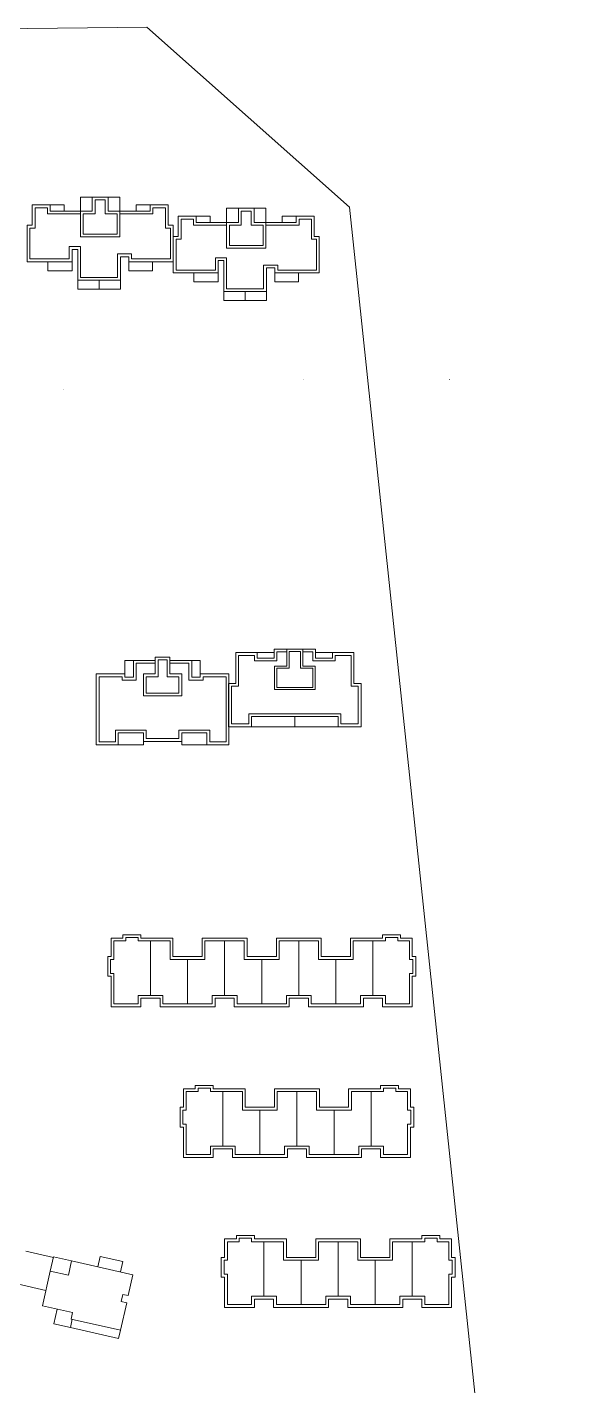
# Model space of a CAD drawing. Extents: x 188590 to 251590, y -4075 to 40422.
# Drawn here: x 196197 to 197375, y 5369 to 8269 of the extents above; entities that cross this region are included whole.
import ezdxf

# ---------------------------------------------------------------- set-up
doc = ezdxf.new("R2010")
doc.units = 0
doc.header["$LTSCALE"] = 1000
doc.header["$MEASUREMENT"] = 0
doc.layers.add('140', color=2, linetype='Continuous', lineweight=5)
doc.layers.add('DingDianTu', color=5, linetype='Continuous', lineweight=0)

# ---------------------------------------------------------------- blocks, each defined once
blk = doc.blocks.new('dafasfd')
at = {"layer": 'DingDianTu', "color": 7, "const_width": 100}
blk.add_lwpolyline([(36368038, 16363912), (36368954, 16361479), (36372042, 16362641), (36374261, 16356745), (36369114, 16354807), (36369537, 16353684), (36361113, 16350514), (36359352, 16355194), (36360288, 16355546), (36359830, 16356763), (36358894, 16356410), (36357556, 16359967)], close=True, dxfattribs=at)
for points in [[(36363546, 16362221), (36362876, 16363999), (36359039, 16362555), (36359708, 16360777)], [(36371734, 16355794), (36372686, 16353267), (36369878, 16352210), (36369350, 16353614)]]:
    blk.add_lwpolyline(points, dxfattribs=at)
at = {"layer": 'DingDianTu', "color": 7}
for points in [[(36369878, 16352210), (36361642, 16349110), (36361113, 16350514)], [(36368038, 16363912), (36371127, 16365074), (36372042, 16362641)]]:
    blk.add_lwpolyline(points, dxfattribs=at)
blk = doc.blocks.new('*E33')
at = {"layer": 'DingDianTu', "color": 7, "xscale": 0.001000002024510444, "yscale": 0.001000000163912773, "zscale": 0.001, "rotation": 339.3761177849276}
blk.add_blockref('dafasfd', (22613, -20413), dxfattribs=at)
blk = doc.blocks.new('*E32')
at = {"layer": 'DingDianTu', "color": 7, "xscale": 0.001000002024510444, "yscale": 0.001000000163912773, "zscale": 0.001, "rotation": 339.3761177849276}
blk.add_blockref('dafasfd', (22613, -20413), dxfattribs=at)
blk = doc.blocks.new('*E31')
at = {"layer": 'DingDianTu', "color": 7, "xscale": 0.001000002024510444, "yscale": 0.001000000163912773, "zscale": 0.001, "rotation": 339.3761177849276}
blk.add_blockref('dafasfd', (22613, -20413), dxfattribs=at)

msp = doc.modelspace()

# ---------------------------------------------------------------- linework, layer by layer
at = {"layer": '140', "color": 7}
for p, q in [((196452.4, 8268.9), (191899.3, 8214)), ((196884.8, 7884.6), (196452.4, 8268.9)), ((196207.4, 7889.5), (196245.8, 7889.5)), ((196207.4, 7846.3), (196207.4, 7889.5)), ((196245.8, 7889.5), (196245.8, 7876.3)), ((196245.8, 7889.5), (196275.8, 7889.5)), ((196275.8, 7889.5), (196275.8, 7876.3)), ((196310.6, 7876.3), (196310.6, 7906.3)), ((196310.6, 7906.3), (196335.8, 7906.3)), ((196335.8, 7876.3), (196335.8, 7906.3)), ((196335.8, 7906.3), (196369.4, 7906.3)), ((196363.4, 7900.3), (196341.8, 7900.3)), ((196341.8, 7900.3), (196341.8, 7870.3)), ((196363.4, 7870.3), (196363.4, 7900.3)), ((196369.4, 7906.3), (196369.4, 7876.3)), ((196369.4, 7906.3), (196394.6, 7906.3)), ((196394.6, 7906.3), (196394.6, 7876.3)), ((196429.4, 7876.3), (196429.4, 7889.5)), ((196429.4, 7889.5), (196459.4, 7889.5)), ((196459.4, 7876.3), (196459.4, 7889.5)), ((196459.4, 7889.5), (196497.8, 7889.5)), ((196497.8, 7889.5), (196497.8, 7846.3)), ((196213.4, 7840.3), (196213.4, 7883.5)), ((196213.4, 7883.5), (196239.8, 7883.5)), ((196239.8, 7883.5), (196239.8, 7870.3)), ((196239.8, 7870.3), (196310.6, 7870.3)), ((196245.8, 7876.3), (196335.8, 7876.3)), ((196310.6, 7876.3), (196310.6, 7821.1)), ((196316.6, 7870.3), (196316.6, 7827.1)), ((196341.8, 7870.3), (196316.6, 7870.3)), ((196388.6, 7870.3), (196363.4, 7870.3)), ((196369.4, 7876.3), (196459.4, 7876.3)), ((196388.6, 7827.1), (196388.6, 7870.3)), ((196394.6, 7821.1), (196394.6, 7876.3)), ((196394.6, 7870.3), (196465.4, 7870.3)), ((196465.4, 7870.3), (196465.4, 7883.5)), ((196465.4, 7883.5), (196491.8, 7883.5)), ((196491.8, 7883.5), (196491.8, 7840.3)), ((196519.4, 7865.5), (196557.8, 7865.5)), ((196519.4, 7822.3), (196519.4, 7865.5)), ((196525.4, 7816.3), (196525.4, 7859.5)), ((196525.4, 7859.5), (196551.8, 7859.5)), ((196551.8, 7859.5), (196551.8, 7846.3)), ((196557.8, 7865.5), (196557.8, 7852.3)), ((196557.8, 7865.5), (196587.8, 7865.5)), ((196587.8, 7865.5), (196587.8, 7852.3)), ((196622.6, 7852.3), (196622.6, 7882.3)), ((196622.6, 7882.3), (196647.8, 7882.3)), ((196647.8, 7852.3), (196647.8, 7882.3)), ((196647.8, 7882.3), (196681.4, 7882.3)), ((196675.4, 7876.3), (196653.8, 7876.3)), ((196653.8, 7876.3), (196653.8, 7846.3)), ((196675.4, 7846.3), (196675.4, 7876.3)), ((196681.4, 7882.3), (196681.4, 7852.3)), ((196681.4, 7882.3), (196706.6, 7882.3)), ((196706.6, 7882.3), (196706.6, 7852.3)), ((196741.4, 7852.3), (196741.4, 7865.5)), ((196741.4, 7865.5), (196771.4, 7865.5)), ((196771.4, 7852.3), (196771.4, 7865.5)), ((196771.4, 7865.5), (196809.8, 7865.5)), ((196777.4, 7846.3), (196777.4, 7859.5)), ((196777.4, 7859.5), (196803.8, 7859.5)), ((196803.8, 7859.5), (196803.8, 7816.3)), ((196809.8, 7865.5), (196809.8, 7822.3)), ((197375, 3259.5), (196884.8, 7884.6)), ((196196.6, 7768.3), (196196.6, 7846.3)), ((196196.6, 7846.3), (196207.4, 7846.3)), ((196202.6, 7774.3), (196202.6, 7840.3)), ((196202.6, 7840.3), (196213.4, 7840.3)), ((196491.8, 7840.3), (196502.6, 7840.3)), ((196497.8, 7846.3), (196508.6, 7846.3)), ((196502.6, 7840.3), (196502.6, 7774.3)), ((196508.6, 7846.3), (196508.6, 7768.3)), ((196551.8, 7846.3), (196622.6, 7846.3)), ((196557.8, 7852.3), (196647.8, 7852.3)), ((196622.6, 7852.3), (196622.6, 7797.1)), ((196628.6, 7846.3), (196628.6, 7803.1)), ((196653.8, 7846.3), (196628.6, 7846.3)), ((196700.6, 7846.3), (196675.4, 7846.3)), ((196681.4, 7852.3), (196771.4, 7852.3)), ((196700.6, 7803.1), (196700.6, 7846.3)), ((196706.6, 7797.1), (196706.6, 7852.3)), ((196706.6, 7846.3), (196777.4, 7846.3)), ((196310.6, 7800.7), (196286.6, 7800.7)), ((196286.6, 7800.7), (196286.6, 7774.3)), ((196310.6, 7821.1), (196394.6, 7821.1)), ((196310.6, 7734.7), (196310.6, 7800.7)), ((196316.6, 7827.1), (196388.6, 7827.1)), ((196508.6, 7744.3), (196508.6, 7822.3)), ((196508.6, 7822.3), (196519.4, 7822.3)), ((196514.6, 7750.3), (196514.6, 7816.3)), ((196514.6, 7816.3), (196525.4, 7816.3)), ((196628.6, 7803.1), (196700.6, 7803.1)), ((196803.8, 7816.3), (196814.6, 7816.3)), ((196809.8, 7822.3), (196820.6, 7822.3)), ((196814.6, 7816.3), (196814.6, 7750.3)), ((196820.6, 7822.3), (196820.6, 7744.3)), ((196286.6, 7774.3), (196202.6, 7774.3)), ((196304.6, 7794.7), (196292.6, 7794.7)), ((196292.6, 7794.7), (196292.6, 7768.3)), ((196304.6, 7728.7), (196304.6, 7794.7)), ((196419.8, 7785.1), (196389.8, 7785.1)), ((196389.8, 7785.1), (196389.8, 7734.7)), ((196413.8, 7779.1), (196395.8, 7779.1)), ((196395.8, 7779.1), (196395.8, 7728.7)), ((196413.8, 7768.3), (196413.8, 7779.1)), ((196419.8, 7774.3), (196419.8, 7785.1)), ((196502.6, 7774.3), (196419.8, 7774.3)), ((196622.6, 7776.7), (196598.6, 7776.7)), ((196598.6, 7776.7), (196598.6, 7750.3)), ((196616.6, 7770.7), (196604.6, 7770.7)), ((196604.6, 7770.7), (196604.6, 7744.3)), ((196616.6, 7704.7), (196616.6, 7770.7)), ((196622.6, 7797.1), (196706.6, 7797.1)), ((196622.6, 7710.7), (196622.6, 7776.7)), ((196292.6, 7768.3), (196196.6, 7768.3)), ((196241, 7768.3), (196241, 7749.1)), ((196241, 7749.1), (196292.6, 7749.1)), ((196292.6, 7749.1), (196292.6, 7768.3)), ((196508.6, 7768.3), (196413.8, 7768.3)), ((196413.8, 7749.1), (196413.8, 7768.3)), ((196464.2, 7749.1), (196413.8, 7749.1)), ((196464.2, 7768.3), (196464.2, 7749.1)), ((196604.6, 7744.3), (196508.6, 7744.3)), ((196598.6, 7750.3), (196514.6, 7750.3)), ((196553, 7744.3), (196553, 7725.1)), ((196604.6, 7725.1), (196604.6, 7744.3)), ((196731.8, 7761.1), (196701.8, 7761.1)), ((196701.8, 7761.1), (196701.8, 7710.7)), ((196725.8, 7755.1), (196707.8, 7755.1)), ((196707.8, 7755.1), (196707.8, 7704.7)), ((196725.8, 7744.3), (196725.8, 7755.1)), ((196820.6, 7744.3), (196725.8, 7744.3)), ((196725.8, 7725.1), (196725.8, 7744.3)), ((196731.8, 7750.3), (196731.8, 7761.1)), ((196814.6, 7750.3), (196731.8, 7750.3)), ((196776.2, 7744.3), (196776.2, 7725.1)), ((196395.8, 7728.7), (196304.6, 7728.7)), ((196304.6, 7709.5), (196304.6, 7728.7)), ((196389.8, 7734.7), (196310.6, 7734.7)), ((196350.2, 7728.7), (196350.2, 7709.5)), ((196395.8, 7728.7), (196395.8, 7709.5)), ((196553, 7725.1), (196604.6, 7725.1)), ((196776.2, 7725.1), (196725.8, 7725.1)), ((196395.8, 7709.5), (196304.6, 7709.5)), ((196707.8, 7704.7), (196616.6, 7704.7)), ((196616.6, 7685.5), (196616.6, 7704.7)), ((196707.8, 7685.5), (196616.6, 7685.5)), ((196701.8, 7710.7), (196622.6, 7710.7)), ((196662.2, 7704.7), (196662.2, 7685.5)), ((196707.8, 7704.7), (196707.8, 7685.5)), ((196642.4, 6868.3), (196642.4, 6934.3)), ((196642.4, 6934.3), (196688, 6934.3)), ((196685.6, 6934.3), (196688, 6934.3)), ((196688, 6934.3), (196688, 6922.3)), ((196688, 6934.3), (196724, 6934.3)), ((196724, 6922.3), (196724, 6941.5)), ((196724, 6941.5), (196812.8, 6941.5)), ((196730, 6916.3), (196730, 6935.5)), ((196730, 6935.5), (196751.6, 6935.5)), ((196751.6, 6941.5), (196751.6, 6905.5)), ((196756.4, 6936.7), (196756.4, 6900.7)), ((196780.4, 6936.7), (196756.4, 6936.7)), ((196780.4, 6900.7), (196780.4, 6936.7)), ((196785.2, 6905.5), (196785.2, 6941.5)), ((196785.2, 6935.5), (196806.8, 6935.5)), ((196806.8, 6935.5), (196806.8, 6916.3)), ((196812.8, 6941.5), (196812.8, 6922.3)), ((196848.8, 6934.3), (196812.8, 6934.3)), ((196848.8, 6922.3), (196848.8, 6934.3)), ((196848.8, 6934.3), (196894.4, 6934.3)), ((196894.4, 6934.3), (196894.4, 6868.3)), ((196405.5, 6888.7), (196405.5, 6917.5)), ((196405.5, 6917.5), (196423.5, 6917.5)), ((196470.3, 6917.5), (196423.5, 6917.5)), ((196423.5, 6917.5), (196423.5, 6881.5)), ((196470.3, 6911.5), (196429.5, 6911.5)), ((196429.5, 6911.5), (196429.5, 6875.5)), ((196501.5, 6924.7), (196470.3, 6924.7)), ((196470.3, 6924.7), (196470.3, 6917.5)), ((196470.3, 6917.5), (196470.3, 6888.7)), ((196495.5, 6918.7), (196476.3, 6918.7)), ((196476.3, 6918.7), (196476.3, 6917.5)), ((196476.3, 6917.5), (196476.3, 6882.7)), ((196495.5, 6882.7), (196495.5, 6918.7)), ((196501.5, 6917.5), (196501.5, 6924.7)), ((196501.5, 6888.7), (196501.5, 6924.7)), ((196548.3, 6917.5), (196501.5, 6917.5)), ((196542.3, 6911.5), (196501.5, 6911.5)), ((196542.3, 6875.5), (196542.3, 6911.5)), ((196548.3, 6881.5), (196548.3, 6917.5)), ((196566.3, 6917.5), (196548.3, 6917.5)), ((196566.3, 6888.7), (196566.3, 6917.5)), ((196648.4, 6862.3), (196648.4, 6928.3)), ((196648.4, 6928.3), (196682, 6928.3)), ((196682, 6928.3), (196682, 6916.3)), ((196682, 6916.3), (196730, 6916.3)), ((196688, 6922.3), (196724, 6922.3)), ((196751.6, 6905.5), (196725.2, 6905.5)), ((196725.2, 6905.5), (196725.2, 6855.1)), ((196756.4, 6900.7), (196730, 6900.7)), ((196730, 6900.7), (196730, 6859.9)), ((196806.8, 6900.7), (196780.4, 6900.7)), ((196811.6, 6905.5), (196785.2, 6905.5)), ((196806.8, 6916.3), (196854.8, 6916.3)), ((196806.8, 6859.9), (196806.8, 6900.7)), ((196811.6, 6855.1), (196811.6, 6905.5)), ((196812.8, 6922.3), (196848.8, 6922.3)), ((196854.8, 6916.3), (196854.8, 6928.3)), ((196854.8, 6928.3), (196888.4, 6928.3)), ((196888.4, 6928.3), (196888.4, 6862.3)), ((196383.9, 6888.7), (196344.3, 6888.7)), ((196344.3, 6888.7), (196344.3, 6737.5)), ((196383.9, 6882.7), (196350.3, 6882.7)), ((196350.3, 6882.7), (196350.3, 6743.5)), ((196405.5, 6888.7), (196383.9, 6888.7)), ((196399.5, 6882.7), (196383.9, 6882.7)), ((196399.5, 6875.5), (196399.5, 6882.7)), ((196429.5, 6875.5), (196399.5, 6875.5)), ((196405.5, 6881.5), (196405.5, 6888.7)), ((196423.5, 6881.5), (196405.5, 6881.5)), ((196470.3, 6888.7), (196445.1, 6888.7)), ((196445.1, 6888.7), (196445.1, 6841.9)), ((196476.3, 6882.7), (196451.1, 6882.7)), ((196451.1, 6882.7), (196451.1, 6847.9)), ((196520.7, 6882.7), (196495.5, 6882.7)), ((196526.7, 6888.7), (196501.5, 6888.7)), ((196520.7, 6847.9), (196520.7, 6882.7)), ((196526.7, 6841.9), (196526.7, 6888.7)), ((196572.3, 6875.5), (196542.3, 6875.5)), ((196566.3, 6881.5), (196548.3, 6881.5)), ((196587.9, 6888.7), (196566.3, 6888.7)), ((196566.3, 6888.7), (196566.3, 6881.5)), ((196587.9, 6882.7), (196572.3, 6882.7)), ((196572.3, 6882.7), (196572.3, 6875.5)), ((196627.5, 6888.7), (196587.9, 6888.7)), ((196621.5, 6882.7), (196587.9, 6882.7)), ((196621.5, 6743.5), (196621.5, 6882.7)), ((196627.5, 6737.5), (196627.5, 6888.7)), ((196451.1, 6847.9), (196520.7, 6847.9)), ((196626.8, 6775.9), (196626.8, 6868.3)), ((196626.8, 6868.3), (196642.4, 6868.3)), ((196632.8, 6781.9), (196632.8, 6862.3)), ((196632.8, 6862.3), (196648.4, 6862.3)), ((196725.2, 6856.3), (196725.2, 6855.1)), ((196725.2, 6855.1), (196811.6, 6855.1)), ((196730, 6859.9), (196806.8, 6859.9)), ((196810.4, 6855.1), (196811.6, 6855.1)), ((196888.4, 6862.3), (196904, 6862.3)), ((196894.4, 6868.3), (196910, 6868.3)), ((196904, 6862.3), (196904, 6781.9)), ((196910, 6868.3), (196910, 6775.9)), ((196445.1, 6841.9), (196526.7, 6841.9)), ((196768.4, 6803.5), (196670, 6803.5)), ((196670, 6803.5), (196670, 6781.9)), ((196768.4, 6797.5), (196676, 6797.5)), ((196676, 6797.5), (196676, 6775.9)), ((196866.8, 6803.5), (196768.4, 6803.5)), ((196860.8, 6797.5), (196768.4, 6797.5)), ((196768.4, 6797.5), (196768.4, 6775.9)), ((196860.8, 6775.9), (196860.8, 6797.5)), ((196866.8, 6781.9), (196866.8, 6803.5)), ((196385.1, 6743.5), (196385.1, 6768.7)), ((196385.1, 6768.7), (196451.1, 6768.7)), ((196391.1, 6737.5), (196391.1, 6762.7)), ((196391.1, 6762.7), (196445.1, 6762.7)), ((196445.1, 6762.7), (196445.1, 6744.7)), ((196451.1, 6768.7), (196451.1, 6750.7)), ((196520.7, 6750.7), (196520.7, 6768.7)), ((196520.7, 6768.7), (196586.7, 6768.7)), ((196526.7, 6744.7), (196526.7, 6762.7)), ((196526.7, 6762.7), (196580.7, 6762.7)), ((196580.7, 6762.7), (196580.7, 6737.5)), ((196586.7, 6768.7), (196586.7, 6743.5)), ((196676, 6775.9), (196626.8, 6775.9)), ((196670, 6781.9), (196632.8, 6781.9)), ((196768.4, 6775.9), (196676, 6775.9)), ((196768.4, 6775.9), (196860.8, 6775.9)), ((196910, 6775.9), (196860.8, 6775.9)), ((196904, 6781.9), (196866.8, 6781.9)), ((196344.3, 6737.5), (196391.1, 6737.5)), ((196350.3, 6743.5), (196385.1, 6743.5)), ((196391.1, 6737.5), (196445.1, 6737.5)), ((196445.1, 6744.7), (196485.9, 6744.7)), ((196445.1, 6737.5), (196445.1, 6744.7)), ((196451.1, 6750.7), (196485.9, 6750.7)), ((196485.9, 6750.7), (196520.7, 6750.7)), ((196485.9, 6744.7), (196526.7, 6744.7)), ((196526.7, 6737.5), (196526.7, 6744.7)), ((196580.7, 6737.5), (196526.7, 6737.5)), ((196580.7, 6737.5), (196627.5, 6737.5)), ((196586.7, 6743.5), (196621.5, 6743.5)), ((196376.1, 6285.4), (196376.1, 6325)), ((196376.1, 6325), (196401.3, 6325)), ((196401.3, 6325), (196401.3, 6332.2)), ((196401.3, 6332.2), (196439.7, 6332.2)), ((196407.3, 6319), (196407.3, 6326.2)), ((196407.3, 6326.2), (196433.7, 6326.2)), ((196433.7, 6326.2), (196433.7, 6319)), ((196439.7, 6332.2), (196439.7, 6325)), ((196439.7, 6325), (196508.1, 6325)), ((196508.1, 6325), (196508.1, 6285.4)), ((196570.5, 6285.4), (196570.5, 6325)), ((196570.5, 6325), (196666.5, 6325)), ((196666.5, 6325), (196666.5, 6285.4)), ((196728.9, 6285.4), (196728.9, 6325)), ((196728.9, 6325), (196824.9, 6325)), ((196824.9, 6325), (196824.9, 6285.4)), ((196887.3, 6285.4), (196887.3, 6325)), ((196887.3, 6325), (196955.7, 6325)), ((196955.7, 6325), (196955.7, 6332.2)), ((196955.7, 6332.2), (196994.1, 6332.2)), ((196961.7, 6319), (196961.7, 6326.2)), ((196961.7, 6326.2), (196988.1, 6326.2)), ((196988.1, 6326.2), (196988.1, 6319)), ((196994.1, 6332.2), (196994.1, 6325)), ((196994.1, 6325), (197019.3, 6325)), ((197019.3, 6325), (197019.3, 6285.4)), ((196382.1, 6279.4), (196382.1, 6319)), ((196382.1, 6319), (196407.3, 6319)), ((196433.7, 6319), (196502.1, 6319)), ((196460.1, 6202.6), (196460.1, 6319)), ((196502.1, 6319), (196502.1, 6279.4)), ((196576.5, 6279.4), (196576.5, 6319)), ((196576.5, 6319), (196660.5, 6319)), ((196618.5, 6202.6), (196618.5, 6319)), ((196618.5, 6202.6), (196618.5, 6319)), ((196660.5, 6319), (196660.5, 6279.4)), ((196734.9, 6279.4), (196734.9, 6319)), ((196734.9, 6319), (196818.9, 6319)), ((196776.9, 6202.6), (196776.9, 6319)), ((196776.9, 6202.6), (196776.9, 6319)), ((196776.9, 6202.6), (196776.9, 6319)), ((196776.9, 6202.6), (196776.9, 6319)), ((196818.9, 6319), (196818.9, 6279.4)), ((196893.3, 6279.4), (196893.3, 6319)), ((196893.3, 6319), (196961.7, 6319)), ((196935.3, 6202.6), (196935.3, 6319)), ((196988.1, 6319), (197013.3, 6319)), ((197013.3, 6319), (197013.3, 6279.4)), ((196368.9, 6243.4), (196368.9, 6285.4)), ((196368.9, 6285.4), (196376.1, 6285.4)), ((196374.9, 6249.4), (196374.9, 6279.4)), ((196374.9, 6279.4), (196382.1, 6279.4)), ((196502.1, 6279.4), (196576.5, 6279.4)), ((196508.1, 6285.4), (196570.5, 6285.4)), ((196539.3, 6279.4), (196539.3, 6184.6)), ((196539.3, 6279.4), (196539.3, 6184.6)), ((196660.5, 6279.4), (196734.9, 6279.4)), ((196666.5, 6285.4), (196728.9, 6285.4)), ((196697.7, 6279.4), (196697.7, 6184.6)), ((196697.7, 6279.4), (196697.7, 6184.6)), ((196697.7, 6279.4), (196697.7, 6184.6)), ((196697.7, 6279.4), (196697.7, 6184.6)), ((196818.9, 6279.4), (196893.3, 6279.4)), ((196824.9, 6285.4), (196887.3, 6285.4)), ((196856.1, 6279.4), (196856.1, 6184.6)), ((196856.1, 6279.4), (196856.1, 6184.6)), ((196856.1, 6279.4), (196856.1, 6184.6)), ((196856.1, 6279.4), (196856.1, 6184.6)), ((197013.3, 6279.4), (197020.5, 6279.4)), ((197019.3, 6285.4), (197026.5, 6285.4)), ((197020.5, 6279.4), (197020.5, 6249.4)), ((197026.5, 6285.4), (197026.5, 6243.4)), ((196376.1, 6243.4), (196368.9, 6243.4)), ((196382.1, 6249.4), (196374.9, 6249.4)), ((196376.1, 6178.6), (196376.1, 6243.4)), ((196382.1, 6184.6), (196382.1, 6249.4)), ((197020.5, 6249.4), (197013.3, 6249.4)), ((197013.3, 6249.4), (197013.3, 6184.6)), ((197026.5, 6243.4), (197019.3, 6243.4)), ((197019.3, 6243.4), (197019.3, 6178.6)), ((196439.7, 6178.6), (196376.1, 6178.6)), ((196433.7, 6184.6), (196382.1, 6184.6)), ((196486.5, 6202.6), (196433.7, 6202.6)), ((196433.7, 6202.6), (196433.7, 6184.6)), ((196480.5, 6196.6), (196439.7, 6196.6)), ((196439.7, 6196.6), (196439.7, 6178.6)), ((196480.5, 6178.6), (196480.5, 6196.6)), ((196539.3, 6178.6), (196480.5, 6178.6)), ((196486.5, 6184.6), (196486.5, 6202.6)), ((196592.1, 6184.6), (196486.5, 6184.6)), ((196598.1, 6178.6), (196539.3, 6178.6)), ((196644.9, 6202.6), (196592.1, 6202.6)), ((196592.1, 6202.6), (196592.1, 6187.6)), ((196592.1, 6187.6), (196592.1, 6184.6)), ((196638.9, 6196.6), (196598.1, 6196.6)), ((196598.1, 6196.6), (196598.1, 6178.6)), ((196638.9, 6178.6), (196638.9, 6196.6)), ((196756.5, 6178.6), (196638.9, 6178.6)), ((196644.9, 6184.6), (196644.9, 6202.6)), ((196691.7, 6184.6), (196644.9, 6184.6)), ((196750.5, 6184.6), (196691.7, 6184.6)), ((196803.3, 6202.6), (196750.5, 6202.6)), ((196750.5, 6202.6), (196750.5, 6184.6)), ((196797.3, 6196.6), (196756.5, 6196.6)), ((196756.5, 6196.6), (196756.5, 6178.6)), ((196797.3, 6178.6), (196797.3, 6196.6)), ((196914.9, 6178.6), (196797.3, 6178.6)), ((196803.3, 6187.6), (196803.3, 6202.6)), ((196803.3, 6184.6), (196803.3, 6187.6)), ((196908.9, 6184.6), (196803.3, 6184.6)), ((196961.7, 6202.6), (196908.9, 6202.6)), ((196908.9, 6202.6), (196908.9, 6184.6)), ((196955.7, 6196.6), (196914.9, 6196.6)), ((196914.9, 6196.6), (196914.9, 6178.6)), ((196955.7, 6178.6), (196955.7, 6196.6)), ((197019.3, 6178.6), (196955.7, 6178.6)), ((196961.7, 6184.6), (196961.7, 6202.6)), ((197013.3, 6184.6), (196961.7, 6184.6)), ((196530.5, 5963.8), (196530.5, 6003.4)), ((196530.5, 6003.4), (196555.7, 6003.4)), ((196555.7, 6003.4), (196555.7, 6010.6)), ((196555.7, 6010.6), (196594.1, 6010.6)), ((196561.7, 5997.4), (196561.7, 6004.6)), ((196561.7, 6004.6), (196588.1, 6004.6)), ((196588.1, 6004.6), (196588.1, 5997.4)), ((196594.1, 6010.6), (196594.1, 6003.4)), ((196594.1, 6003.4), (196662.5, 6003.4)), ((196662.5, 6003.4), (196662.5, 5963.8)), ((196724.9, 5963.8), (196724.9, 6003.4)), ((196724.9, 6003.4), (196820.9, 6003.4)), ((196820.9, 6003.4), (196820.9, 5963.8)), ((196883.3, 5963.8), (196883.3, 6003.4)), ((196883.3, 6003.4), (196951.7, 6003.4)), ((196951.7, 6003.4), (196951.7, 6010.6)), ((196951.7, 6010.6), (196990.1, 6010.6)), ((196984.1, 6004.6), (196957.7, 6004.6)), ((196957.7, 6004.6), (196957.7, 5997.4)), ((196984.1, 5997.4), (196984.1, 6004.6)), ((196990.1, 6010.6), (196990.1, 6003.4)), ((196990.1, 6003.4), (197015.3, 6003.4)), ((197015.3, 6003.4), (197015.3, 5963.8)), ((196536.5, 5957.8), (196536.5, 5997.4)), ((196536.5, 5997.4), (196561.7, 5997.4)), ((196588.1, 5997.4), (196656.5, 5997.4)), ((196614.5, 5881), (196614.5, 5997.4)), ((196656.5, 5997.4), (196656.5, 5957.8)), ((196730.9, 5957.8), (196730.9, 5997.4)), ((196730.9, 5997.4), (196772.9, 5997.4)), ((196772.9, 5881), (196772.9, 5997.4)), ((196772.9, 5881), (196772.9, 5997.4)), ((196772.9, 5881), (196772.9, 5997.4)), ((196772.9, 5881), (196772.9, 5997.4)), ((196814.9, 5997.4), (196772.9, 5997.4)), ((196814.9, 5957.8), (196814.9, 5997.4)), ((196957.7, 5997.4), (196889.3, 5997.4)), ((196889.3, 5997.4), (196889.3, 5957.8)), ((196931.3, 5881), (196931.3, 5997.4)), ((197009.3, 5997.4), (196984.1, 5997.4)), ((197009.3, 5957.8), (197009.3, 5997.4)), ((196523.3, 5921.8), (196523.3, 5963.8)), ((196523.3, 5963.8), (196530.5, 5963.8)), ((196529.3, 5927.8), (196529.3, 5957.8)), ((196529.3, 5957.8), (196536.5, 5957.8)), ((196656.5, 5957.8), (196730.9, 5957.8)), ((196662.5, 5963.8), (196724.9, 5963.8)), ((196693.7, 5957.8), (196693.7, 5863)), ((196693.7, 5957.8), (196693.7, 5863)), ((196889.3, 5957.8), (196814.9, 5957.8)), ((196820.9, 5963.8), (196883.3, 5963.8)), ((196852.1, 5957.8), (196852.1, 5863)), ((196852.1, 5957.8), (196852.1, 5863)), ((197016.5, 5957.8), (197009.3, 5957.8)), ((197015.3, 5963.8), (197022.5, 5963.8)), ((197016.5, 5927.8), (197016.5, 5957.8)), ((197022.5, 5963.8), (197022.5, 5921.8)), ((196530.5, 5921.8), (196523.3, 5921.8)), ((196536.5, 5927.8), (196529.3, 5927.8)), ((196530.5, 5857), (196530.5, 5921.8)), ((196536.5, 5863), (196536.5, 5927.8)), ((197009.3, 5863), (197009.3, 5927.8)), ((197009.3, 5927.8), (197016.5, 5927.8)), ((197022.5, 5921.8), (197015.3, 5921.8)), ((197015.3, 5921.8), (197015.3, 5857)), ((196594.1, 5857), (196530.5, 5857)), ((196588.1, 5863), (196536.5, 5863)), ((196640.9, 5881), (196588.1, 5881)), ((196588.1, 5881), (196588.1, 5863)), ((196634.9, 5875), (196594.1, 5875)), ((196594.1, 5875), (196594.1, 5857)), ((196634.9, 5857), (196634.9, 5875)), ((196693.7, 5857), (196634.9, 5857)), ((196640.9, 5863), (196640.9, 5881)), ((196746.5, 5863), (196640.9, 5863)), ((196752.5, 5857), (196693.7, 5857)), ((196772.9, 5881), (196746.5, 5881)), ((196746.5, 5881), (196746.5, 5866)), ((196746.5, 5866), (196746.5, 5863)), ((196793.3, 5875), (196752.5, 5875)), ((196752.5, 5875), (196752.5, 5857)), ((196772.9, 5881), (196799.3, 5881)), ((196793.3, 5857), (196793.3, 5875)), ((196910.9, 5857), (196793.3, 5857)), ((196799.3, 5881), (196799.3, 5866)), ((196799.3, 5866), (196799.3, 5863)), ((196799.3, 5863), (196904.9, 5863)), ((196904.9, 5863), (196904.9, 5881)), ((196904.9, 5881), (196957.7, 5881)), ((196951.7, 5875), (196910.9, 5875)), ((196910.9, 5875), (196910.9, 5857)), ((196951.7, 5857), (196951.7, 5875)), ((197015.3, 5857), (196951.7, 5857)), ((196957.7, 5881), (196957.7, 5863)), ((196957.7, 5863), (197009.3, 5863)), ((196618.5, 5643.5), (196618.5, 5683.1)), ((196618.5, 5683.1), (196643.7, 5683.1)), ((196643.7, 5683.1), (196643.7, 5690.3)), ((196643.7, 5690.3), (196682.1, 5690.3)), ((196649.7, 5677.1), (196649.7, 5684.3)), ((196649.7, 5684.3), (196676.1, 5684.3)), ((196676.1, 5684.3), (196676.1, 5677.1)), ((196682.1, 5690.3), (196682.1, 5683.1)), ((196682.1, 5683.1), (196750.5, 5683.1)), ((196750.5, 5683.1), (196750.5, 5643.5)), ((196812.9, 5643.5), (196812.9, 5683.1)), ((196812.9, 5683.1), (196908.9, 5683.1)), ((196908.9, 5683.1), (196908.9, 5643.5)), ((196971.3, 5643.5), (196971.3, 5683.1)), ((196971.3, 5683.1), (197039.7, 5683.1)), ((197039.7, 5683.1), (197039.7, 5690.3)), ((197039.7, 5690.3), (197078.1, 5690.3)), ((197072.1, 5684.3), (197045.7, 5684.3)), ((197045.7, 5684.3), (197045.7, 5677.1)), ((197072.1, 5677.1), (197072.1, 5684.3)), ((197078.1, 5690.3), (197078.1, 5683.1)), ((197078.1, 5683.1), (197103.3, 5683.1)), ((197103.3, 5683.1), (197103.3, 5643.5)), ((196252.7, 5643.5), (196194.1, 5656.7)), ((196624.5, 5637.5), (196624.5, 5677.1)), ((196624.5, 5677.1), (196649.7, 5677.1)), ((196676.1, 5677.1), (196744.5, 5677.1)), ((196702.5, 5560.7), (196702.5, 5677.1)), ((196744.5, 5677.1), (196744.5, 5637.5)), ((196818.9, 5637.5), (196818.9, 5677.1)), ((196818.9, 5677.1), (196860.9, 5677.1)), ((196860.9, 5560.7), (196860.9, 5677.1)), ((196860.9, 5560.7), (196860.9, 5677.1)), ((196860.9, 5560.7), (196860.9, 5677.1)), ((196860.9, 5560.7), (196860.9, 5677.1)), ((196902.9, 5677.1), (196860.9, 5677.1)), ((196902.9, 5637.5), (196902.9, 5677.1)), ((197045.7, 5677.1), (196977.3, 5677.1)), ((196977.3, 5677.1), (196977.3, 5637.5)), ((197019.3, 5560.7), (197019.3, 5677.1)), ((197097.3, 5677.1), (197072.1, 5677.1)), ((197097.3, 5637.5), (197097.3, 5677.1)), ((196252.9, 5644.6), (196246.1, 5614.2)), ((196291.6, 5635.9), (196252.9, 5644.6)), ((196291.6, 5635.9), (196284.7, 5605.5)), ((196422.7, 5606.3), (196291.6, 5635.9)), ((196347.7, 5623.3), (196352.8, 5645.5)), ((196352.8, 5645.5), (196400.8, 5634.7)), ((196400.8, 5634.7), (196395.7, 5612.4)), ((196611.3, 5601.5), (196611.3, 5643.5)), ((196611.3, 5643.5), (196618.5, 5643.5)), ((196617.3, 5607.5), (196617.3, 5637.5)), ((196617.3, 5637.5), (196624.5, 5637.5)), ((196744.5, 5637.5), (196818.9, 5637.5)), ((196750.5, 5643.5), (196812.9, 5643.5)), ((196781.7, 5637.5), (196781.7, 5542.7)), ((196781.7, 5637.5), (196781.7, 5542.7)), ((196977.3, 5637.5), (196902.9, 5637.5)), ((196908.9, 5643.5), (196971.3, 5643.5)), ((196940.1, 5637.5), (196940.1, 5542.7)), ((196940.1, 5637.5), (196940.1, 5542.7)), ((197104.5, 5637.5), (197097.3, 5637.5)), ((197103.3, 5643.5), (197110.5, 5643.5)), ((197104.5, 5607.5), (197104.5, 5637.5)), ((197110.5, 5643.5), (197110.5, 5601.5)), ((196246.1, 5614.2), (196229.4, 5540.5)), ((196284.7, 5605.5), (196246.1, 5614.2)), ((196412.6, 5561.9), (196422.7, 5606.3)), ((196618.5, 5601.5), (196611.3, 5601.5)), ((196624.5, 5607.5), (196617.3, 5607.5)), ((196618.5, 5536.7), (196618.5, 5601.5)), ((196624.5, 5542.7), (196624.5, 5607.5)), ((197097.3, 5542.7), (197097.3, 5607.5)), ((197097.3, 5607.5), (197104.5, 5607.5)), ((197110.5, 5601.5), (197103.3, 5601.5)), ((197103.3, 5601.5), (197103.3, 5536.7)), ((196236.8, 5573.2), (196178.3, 5586.4)), ((196229.4, 5540.5), (196293.8, 5525.9)), ((196396, 5488.1), (196409.2, 5546.6)), ((196397.5, 5549.3), (196400.9, 5564.5)), ((196409.2, 5546.6), (196397.5, 5549.3)), ((196400.9, 5564.5), (196412.6, 5561.9)), ((196676.1, 5542.7), (196624.5, 5542.7)), ((196728.9, 5560.7), (196676.1, 5560.7)), ((196676.1, 5560.7), (196676.1, 5542.7)), ((196722.9, 5554.7), (196682.1, 5554.7)), ((196682.1, 5554.7), (196682.1, 5536.7)), ((196722.9, 5536.7), (196722.9, 5554.7)), ((196728.9, 5542.7), (196728.9, 5560.7)), ((196834.5, 5542.7), (196728.9, 5542.7)), ((196860.9, 5560.7), (196834.5, 5560.7)), ((196834.5, 5560.7), (196834.5, 5545.7)), ((196834.5, 5545.7), (196834.5, 5542.7)), ((196881.3, 5554.7), (196840.5, 5554.7)), ((196840.5, 5554.7), (196840.5, 5536.7)), ((196860.9, 5560.7), (196887.3, 5560.7)), ((196881.3, 5536.7), (196881.3, 5554.7)), ((196887.3, 5560.7), (196887.3, 5545.7)), ((196887.3, 5545.7), (196887.3, 5542.7)), ((196887.3, 5542.7), (196992.9, 5542.7)), ((196992.9, 5542.7), (196992.9, 5560.7)), ((196992.9, 5560.7), (197045.7, 5560.7)), ((197039.7, 5554.7), (196998.9, 5554.7)), ((196998.9, 5554.7), (196998.9, 5536.7)), ((197039.7, 5536.7), (197039.7, 5554.7)), ((197045.7, 5560.7), (197045.7, 5542.7)), ((197045.7, 5542.7), (197097.3, 5542.7)), ((196261, 5533.3), (196253.9, 5501.7)), ((196289, 5493.8), (196293, 5511.4)), ((196293.8, 5525.9), (196290.6, 5511.9)), ((196290.6, 5511.9), (196396, 5488.1)), ((196682.1, 5536.7), (196618.5, 5536.7)), ((196781.7, 5536.7), (196722.9, 5536.7)), ((196840.5, 5536.7), (196781.7, 5536.7)), ((196998.9, 5536.7), (196881.3, 5536.7)), ((197103.3, 5536.7), (197039.7, 5536.7)), ((196253.9, 5501.7), (196289, 5493.8)), ((196289, 5493.8), (196392, 5470.6)), ((196392, 5470.6), (196396, 5488.1))]:
    msp.add_line(p, q, dxfattribs=at)

# ---------------------------------------------------------------- block references
at = {"layer": '140', "color": 7, "xscale": 0.01199999998789281, "yscale": 0.01200000001699664, "zscale": 0.012}
for name, p in [('*E32', (196038.2, 7732.3)), ('*E31', (196350.2, 7732.3)), ('*E33', (195524.4, 7710.3))]:
    msp.add_blockref(name, p, dxfattribs=at)

doc.saveas('drawing.dxf')
